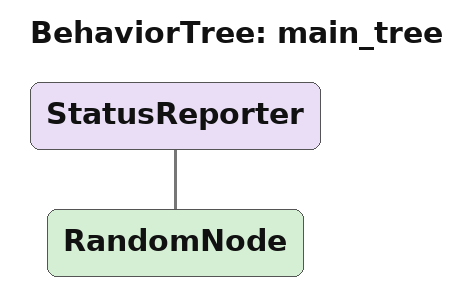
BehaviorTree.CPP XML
<?xml version="1.0" encoding="UTF-8"?>
<root BTCPP_format="4">
  <BehaviorTree ID="main_tree">
    <StatusReporter>
      <RandomNode/>
    </StatusReporter>
  </BehaviorTree>
</root>
